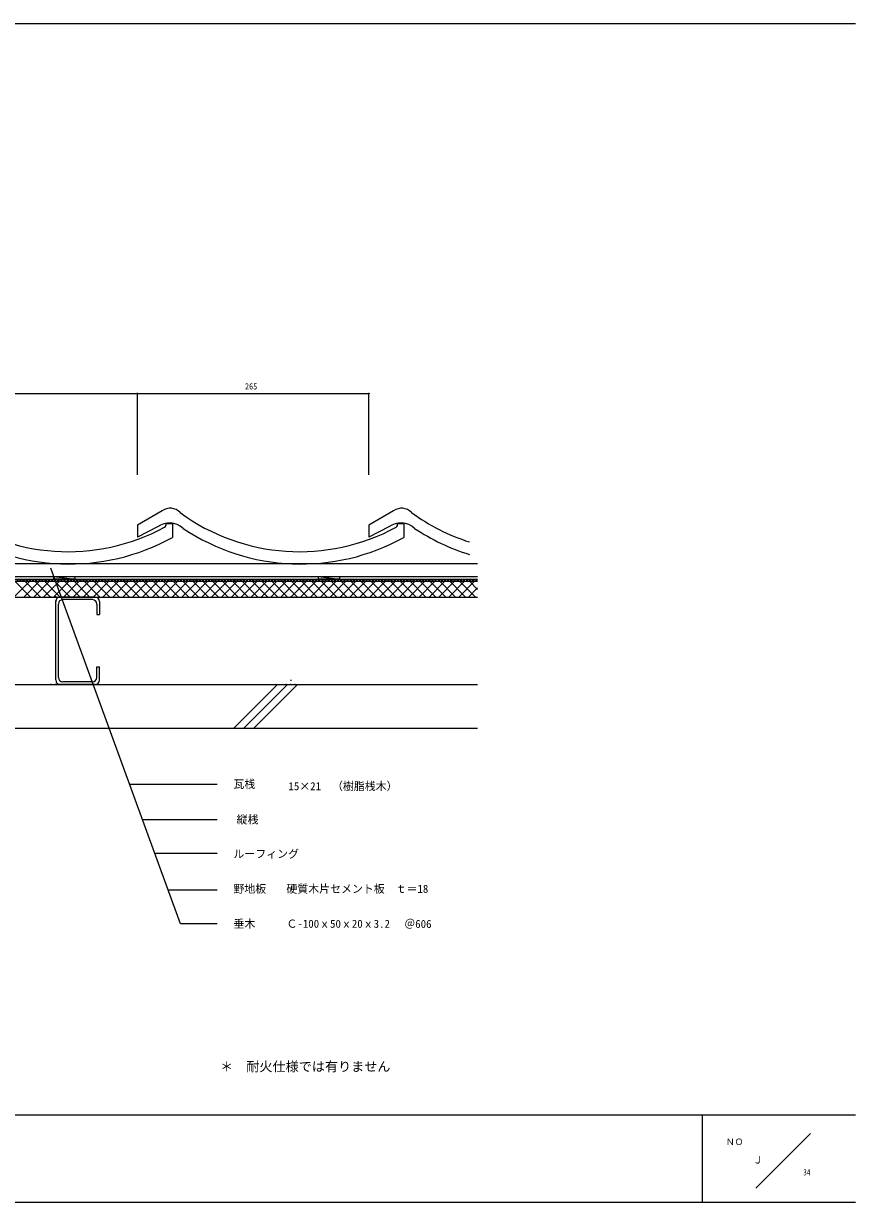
# Model space of a CAD drawing. Units: millimetres, scale not verified. Extents: x -983 to 1017, y -680 to 670.
# Drawn here: x 65 to 1017, y -680 to 670 of the extents above; entities that cross this region are included whole.
import ezdxf
from ezdxf.enums import TextEntityAlignment as Align

# ---------------------------------------------------------------- set-up
doc = ezdxf.new("R2010")
doc.units = ezdxf.units.MM
doc.header["$LTSCALE"] = 2
doc.header["$PDMODE"] = 32
doc.header["$PDSIZE"] = 1
doc.linetypes.add('DASHED1', pattern=[1.8, 1.2, -0.6])
doc.linetypes.add('USER8', pattern=[2.5, 0.5, -2])
for name, color, linetype, lineweight in [('0-1_0-0', 7, 'Continuous', 18), ('0-2_1-0', 3, 'Continuous', 18), ('0-3_1-1', 4, 'Continuous', 18), ('0-4_1-2', 7, 'Continuous', 18), ('0-5_1-3', 7, 'Continuous', 18), ('0-6_ADD_LINE', 3, 'USER8', 18), ('1-4', 5, 'Continuous', 18)]:
    doc.layers.add(name, color=color, linetype=linetype, lineweight=lineweight)
doc.styles.add('ＭＳ ゴシック', font='')
doc.styles.get('ＭＳ ゴシック').set_extended_font_data('MS Gothic')

msp = doc.modelspace()

# ---------------------------------------------------------------- linework, layer by layer
at = {"layer": '0-1_0-0', "color": 5}
msp.add_line((965.54, -601.409), (902.703, -664.246), dxfattribs=at)
at = {"layer": '0-2_1-0'}
for p, q in [((223.227, 111.419), (194.869, 95.294)), ((194.869, 95.294), (194.869, 81.294)), ((227.922, 97.009), (234.869, 97.009)), ((234.869, 97.009), (234.869, 81.101)), ((234.869, 97.009), (234.869, 81.101)), ((492.922, 97.009), (499.869, 97.009)), ((499.869, 97.009), (499.869, 81.101)), ((499.869, 97.009), (499.869, 81.101)), ((217.731, 93.138), (194.869, 81.294)), ((482.731, 93.138), (459.869, 81.294))]:
    msp.add_line(p, q, dxfattribs=at)
msp.add_lwpolyline([(488.227, 111.419), (459.869, 95.294), (459.869, 81.294)], dxfattribs=at)
for centre, radius, start, end in [((115.533, 296.119), 231.37, 233.73813, 298.51938), ((232.427, 99.177), 15.314, 42.69055, 126.92076), ((380.533, 296.119), 231.37, 233.73813, 298.51938), ((497.427, 99.177), 15.314, 42.69055, 126.92076), ((646.331, 298.296), 233.599, 233.89616, 252.20183), ((231.493, 74.544), 23.132, 47.12305, 126.50717), ((222.723, 96.861), 5.201, 309.08185, 1.61447), ((496.493, 74.544), 23.132, 47.12305, 126.50717), ((487.723, 96.861), 5.201, 309.08185, 1.61447), ((117.067, 293.315), 242.718, 236.25316, 299.03503), ((382.067, 293.315), 242.718, 236.25316, 299.03503), ((647.067, 293.315), 242.718, 236.25316, 252.70956)]:
    msp.add_arc(centre, radius, start, end, dxfattribs=at)
at = {"layer": '0-3_1-1', "color": 7}
for p, q in [((-479.047, 51.293), (584.383, 51.293)), ((-480.676, 30.814), (584.383, 30.814)), ((-479.047, 36.293), (584.383, 36.293)), ((-479.047, 33.293), (584.383, 33.293)), ((99.324, 36.293), (123.324, 33.293)), ((402.324, 36.293), (426.324, 33.293))]:
    msp.add_line(p, q, dxfattribs=at)
at = {"layer": '0-3_1-1'}
for p, q in [((53.558, 12.814), (71.558, 30.814)), ((54.634, 30.814), (72.634, 12.814)), ((64.872, 12.814), (82.872, 30.814)), ((65.948, 30.814), (83.948, 12.814)), ((76.186, 12.814), (94.186, 30.814)), ((77.261, 30.814), (95.261, 12.814)), ((87.499, 12.814), (105.499, 30.814)), ((88.575, 30.814), (106.575, 12.814)), ((98.813, 12.814), (116.813, 30.814)), ((99.889, 30.814), (117.889, 12.814)), ((110.127, 12.814), (128.127, 30.814)), ((111.202, 30.814), (129.202, 12.814)), ((121.441, 12.814), (139.441, 30.814)), ((122.516, 30.814), (140.516, 12.814)), ((132.754, 12.814), (150.754, 30.814)), ((133.83, 30.814), (151.83, 12.814)), ((144.068, 12.814), (162.068, 30.814)), ((145.143, 30.814), (163.143, 12.814)), ((155.382, 12.814), (173.382, 30.814)), ((156.457, 30.814), (174.457, 12.814)), ((166.695, 12.814), (184.696, 30.814)), ((167.771, 30.814), (185.771, 12.814)), ((178.009, 12.814), (196.009, 30.814)), ((179.084, 30.814), (197.085, 12.814)), ((189.323, 12.814), (207.323, 30.814)), ((190.398, 30.814), (208.398, 12.814)), ((200.637, 12.814), (218.637, 30.814)), ((201.712, 30.814), (219.712, 12.814)), ((211.95, 12.814), (229.95, 30.814)), ((213.025, 30.814), (231.025, 12.814)), ((223.264, 12.814), (241.264, 30.814)), ((224.339, 30.814), (242.339, 12.814)), ((234.578, 12.814), (252.578, 30.814)), ((235.653, 30.814), (253.653, 12.814)), ((245.891, 12.814), (263.891, 30.814)), ((246.967, 30.814), (264.967, 12.814)), ((257.205, 12.814), (275.205, 30.814)), ((258.28, 30.814), (276.28, 12.814)), ((268.519, 12.814), (286.519, 30.814)), ((269.594, 30.814), (287.594, 12.814)), ((279.832, 12.814), (297.833, 30.814)), ((280.908, 30.814), (298.908, 12.814)), ((291.146, 12.814), (309.146, 30.814)), ((292.221, 30.814), (310.221, 12.814)), ((302.46, 12.814), (320.46, 30.814)), ((303.535, 30.814), (321.535, 12.814)), ((313.774, 12.814), (331.774, 30.814)), ((314.849, 30.814), (332.848, 12.814)), ((325.087, 12.814), (343.087, 30.814)), ((326.162, 30.814), (344.162, 12.814)), ((336.401, 12.814), (354.401, 30.814)), ((337.476, 30.814), (355.476, 12.814)), ((347.714, 12.814), (365.714, 30.814)), ((348.79, 30.814), (366.79, 12.814)), ((359.028, 12.814), (377.028, 30.814)), ((360.103, 30.814), (378.103, 12.814)), ((370.342, 12.814), (388.342, 30.814)), ((371.417, 30.814), (389.417, 12.814)), ((381.655, 12.814), (399.655, 30.814)), ((382.731, 30.814), (400.731, 12.814)), ((392.969, 12.814), (410.969, 30.814)), ((394.044, 30.814), (412.044, 12.814)), ((404.283, 12.814), (422.283, 30.814)), ((405.358, 30.814), (423.358, 12.814)), ((415.597, 12.814), (433.597, 30.814)), ((416.672, 30.814), (434.672, 12.814)), ((426.91, 12.814), (444.91, 30.814)), ((427.985, 30.814), (445.985, 12.814)), ((438.224, 12.814), (456.224, 30.814)), ((439.299, 30.814), (457.299, 12.814)), ((449.538, 12.814), (467.538, 30.814)), ((450.613, 30.814), (468.613, 12.814)), ((460.851, 12.814), (478.851, 30.814)), ((461.926, 30.814), (479.926, 12.814)), ((472.165, 12.814), (490.165, 30.814)), ((473.24, 30.814), (491.24, 12.814)), ((483.479, 12.814), (501.479, 30.814)), ((484.554, 30.814), (502.554, 12.814)), ((494.792, 12.814), (512.792, 30.814)), ((495.867, 30.814), (513.867, 12.814)), ((506.106, 12.814), (524.106, 30.814)), ((507.181, 30.814), (525.181, 12.814)), ((517.42, 12.814), (535.42, 30.814)), ((518.495, 30.814), (536.495, 12.814)), ((528.733, 12.814), (546.733, 30.814)), ((529.808, 30.814), (547.808, 12.814)), ((540.047, 12.814), (558.047, 30.814)), ((541.122, 30.814), (559.122, 12.814)), ((551.361, 12.814), (569.361, 30.814)), ((552.436, 30.814), (570.436, 12.814)), ((562.674, 12.814), (580.675, 30.814)), ((563.75, 30.814), (581.75, 12.814)), ((575.063, 30.814), (584.383, 21.495)), ((573.988, 12.814), (584.383, 23.209))]:
    msp.add_line(p, q, dxfattribs=at)
at = {"layer": '0-3_1-1', "color": 3}
for p, q in [((101.324, -82.186), (101.324, 7.814)), ((104.324, -79.186), (104.324, 4.814)), ((146.324, 12.814), (106.324, 12.814)), ((143.324, 9.814), (109.324, 9.814)), ((148.324, 4.814), (148.324, -7.186)), ((151.324, 7.814), (151.324, -7.186)), ((148.324, -7.186), (151.324, -7.186)), ((148.324, -67.186), (151.324, -67.186)), ((148.324, -79.186), (148.324, -67.186)), ((151.324, -82.186), (151.324, -67.186)), ((146.324, -87.186), (106.324, -87.186)), ((143.324, -84.186), (109.324, -84.186))]:
    msp.add_line(p, q, dxfattribs=at)
at = {"layer": '0-3_1-1', "color": 3, "linetype": 'DASHED1'}
msp.add_lwpolyline([(-480.135, 51.781), (-480.135, 31.593), (584.383, 31.593)], dxfattribs=at)
at = {"layer": '0-3_1-1', "color": 7}
for points in [[(99.324, 33.293), (99.324, 36.293), (123.324, 36.293), (123.324, 33.293)], [(402.324, 33.293), (402.324, 36.293), (426.324, 36.293), (426.324, 33.293)]]:
    msp.add_lwpolyline(points, close=True, dxfattribs=at)
msp.add_lwpolyline([(-461.676, -87.186), (-213.242, -87.186), (584.383, -87.186)], dxfattribs=at)
at = {"layer": '0-3_1-1', "color": 3}
for centre, start, end in [((106.324, 7.814), 90, 180), ((109.324, 4.814), 90, 180), ((143.324, 4.814), 0, 90), ((146.324, 7.814), 0, 90), ((109.324, -79.186), 180, 270), ((143.324, -79.186), 270, 0), ((106.324, -82.186), 180, 270), ((146.324, -82.186), 270, 0)]:
    msp.add_arc(centre, 5, start, end, dxfattribs=at)
at = {"layer": '0-4_1-2'}
for p, q in [((459.869, 152.645), (459.869, 245.889)), ((286.357, -201.874), (185.98, -201.874)), ((286.357, -242.258), (200.679, -242.258)), ((286.357, -280.763), (214.694, -280.763)), ((286.357, -323.026), (230.076, -323.026)), ((286.357, -361.531), (244.091, -361.531))]:
    msp.add_line(p, q, dxfattribs=at)
for points in [[(-70.131, 152.645), (-70.131, 245.889), (194.869, 245.889)], [(194.869, 152.645), (194.869, 245.889), (459.869, 245.889)]]:
    msp.add_lwpolyline(points, dxfattribs=at)
for p in [(194.869, 245.889), (459.869, 245.889)]:
    msp.add_point(p, dxfattribs=at)
at = {"layer": '0-5_1-3'}
for p, q in [((244.091, -361.531), (95.833, 45.805)), ((-461.676, 12.814), (584.383, 12.814)), ((355.366, -87.186), (305.366, -137.186)), ((366.68, -87.186), (316.68, -137.186)), ((377.994, -87.186), (327.994, -137.186)), ((-480.676, -137.186), (584.383, -137.186))]:
    msp.add_line(p, q, dxfattribs=at)
at = {"layer": '0-6_ADD_LINE', "color": 7}
msp.add_line((-480.676, 51.293), (584.383, 51.293), dxfattribs=at)
at = {"layer": '0-6_ADD_LINE'}
for p, q in [((101.324, 7.814), (101.324, 17.38)), ((106.324, 12.814), (95.144, 12.814)), ((375.637, 12.814), (364.457, 12.814)), ((106.324, -87.186), (95.144, -87.186)), ((375.637, -87.186), (364.457, -87.186)), ((370.637, -82.186), (370.637, -92.4))]:
    msp.add_line(p, q, dxfattribs=at)
at = {"layer": '1-4'}
for p, q in [((-983.108, 669.537), (1016.892, 669.537)), ((1016.892, -580.463), (-983.108, -580.463)), ((841.892, -680.462), (841.892, -580.463)), ((1016.892, -680.462), (-983.108, -680.462))]:
    msp.add_line(p, q, dxfattribs=at)

# ---------------------------------------------------------------- texts
at = {"layer": '0-1_0-0', "style": 'ＭＳ ゴシック'}
for s, height, p in [('ＮＯ', 7.148, (868.619, -616.812)), ('Ｊ', 8.578, (899.298, -638.522))]:
    msp.add_text(s, height=height, dxfattribs=at).set_placement(p, align=Align.BOTTOM_LEFT)
at = {"layer": '0-4_1-2', "style": 'ＭＳ ゴシック'}
for s, width, p in [('265', 0.8, (317.994, 248.389)), ('34', 0.7, (957.19, -651.666))]:
    msp.add_text(s, height=7.148, dxfattribs=dict(at, width=width)).set_placement(p, align=Align.BOTTOM_LEFT)
msp.add_text('瓦桟', height=9.164, dxfattribs=at).set_placement((304.804, -208.686), align=Align.BOTTOM_LEFT)
at = {"layer": '0-5_1-3', "style": 'ＭＳ ゴシック'}
for s, height, p in [('縦桟', 9.164, (308.518, -249.344)), ('ルーフィング', 9.164, (304.804, -288.686)), ('野地板', 9.164, (304.804, -328.686)), ('硬質木片セメント板\u3000ｔ＝18', 9.164, (365.474, -328.686)), ('垂木', 9.164, (304.804, -368.686)), ('Ｃ-100ｘ50ｘ20ｘ3.2', 9.164, (365.474, -368.686)), ('＠606', 9.164, (500.404, -368.875)), ('＊\u3000耐火仕様では有りません', 11, (289.515, -533.617))]:
    msp.add_text(s, height=height, dxfattribs=at).set_placement(p, align=Align.BOTTOM_LEFT)
at = {"layer": '1-4', "color": 7, "style": 'ＭＳ ゴシック'}
msp.add_text('15×21\u3000（樹脂桟木）', height=9.164, dxfattribs=at).set_placement((367.731, -211.142), align=Align.BOTTOM_LEFT)

doc.saveas('drawing.dxf')
